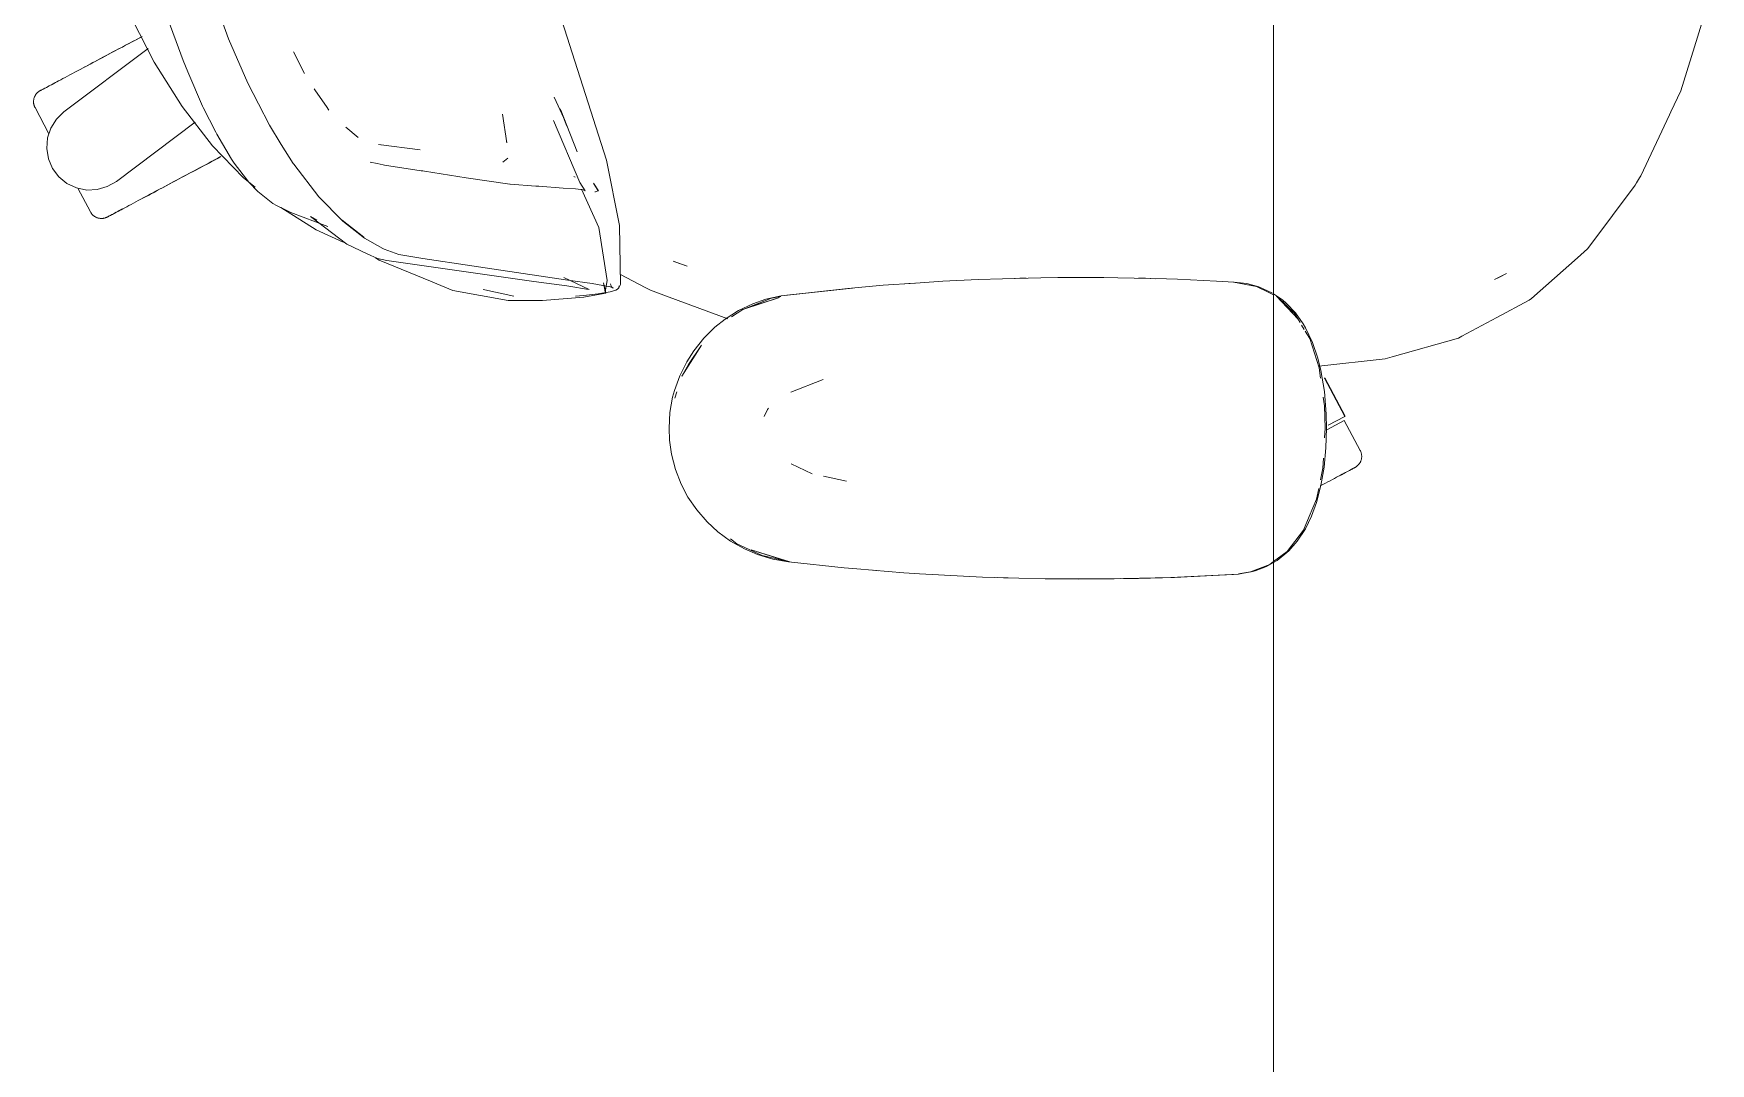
# Model space of a CAD drawing. Header units: millimetres. Extents: x 155927 to 317870, y -36033 to 97293.
# Drawn here: x 222641 to 223180, y 9960 to 10291 of the extents above; entities that cross this region are included whole.
import ezdxf

# ---------------------------------------------------------------- set-up
doc = ezdxf.new("R2010")
doc.units = ezdxf.units.MM
doc.header["$MEASUREMENT"] = 0
doc.layers.add('G-IMPT', color=8, linetype='CONTINUOUS', lineweight=9)
doc.layers.add('I-FURN', color=8, linetype='CONTINUOUS', lineweight=9)

msp = doc.modelspace()

# ---------------------------------------------------------------- linework, layer by layer
at = {"layer": 'G-IMPT'}
for p, q in [((222697.96, 10303.97), (222703.42, 10289.09)), ((223175.57, 10289.64), (223179.76, 10303.25)), ((222683.19, 10297.19), (222688.8, 10282.12)), ((222808.86, 10300.28), (222824.85, 10250.04)), ((222672.39, 10295.39), (222679.48, 10281.62)), ((222703.42, 10289.09), (222709.6, 10274.86)), ((223170.25, 10272.37), (223175.57, 10289.64)), ((222679.48, 10281.62), (222688.45, 10267.32)), ((222690.27, 10278.44), (222688.8, 10282.12)), ((222727.83, 10277.89), (222724.29, 10284.86)), ((222695.05, 10267.48), (222690.27, 10278.44)), ((222712.99, 10268.14), (222709.6, 10274.86)), ((222731.36, 10272.41), (222730.96, 10272.99)), ((222734.85, 10267.28), (222731.36, 10272.41)), ((222811.14, 10263.6), (222808.1, 10270.32)), ((223170.25, 10272.37), (223167.06, 10265.61)), ((222688.45, 10267.32), (222698.26, 10254.72)), ((222695.05, 10267.48), (222695.27, 10267.04)), ((222699.27, 10259.03), (222695.27, 10267.04)), ((222712.99, 10268.14), (222716.56, 10261.34)), ((222734.85, 10267.28), (222735.6, 10266.18)), ((222792.81, 10255.69), (222791.42, 10264.86)), ((222812.17, 10261.02), (222809.97, 10266.57)), ((222812.17, 10261.22), (222810.15, 10266.12)), ((222810.15, 10266.12), (222812.17, 10261.02)), ((223157.36, 10245.05), (223166.62, 10264.69)), ((223166.62, 10264.69), (223167.06, 10265.61)), ((222699.27, 10259.03), (222699.57, 10258.43)), ((222699.57, 10258.43), (222704.31, 10250.43)), ((222720.33, 10255.12), (222716.56, 10261.34)), ((222741.13, 10260.65), (222745.03, 10257.31)), ((222816.31, 10242.88), (222807.87, 10262.86)), ((222812.17, 10261.22), (222815.42, 10252.76)), ((222708.21, 10244.43), (222698.26, 10254.72)), ((222720.33, 10255.12), (222724.21, 10249.02)), ((222764.98, 10253.37), (222751.62, 10255.15)), ((222751.62, 10255.15), (222752.1, 10255)), ((222792.81, 10255.69), (222792.77, 10256.04)), ((222705.17, 10249.14), (222704.31, 10250.43)), ((222709.89, 10243.01), (222705.17, 10249.14)), ((222724.21, 10249.02), (222724.38, 10248.76)), ((222732.4, 10238.33), (222724.38, 10248.76)), ((222748.94, 10249.44), (222751.11, 10248.98)), ((222751.11, 10248.98), (222753.09, 10248.56)), ((222753.56, 10248.49), (222753.09, 10248.56)), ((222765.28, 10246.69), (222753.56, 10248.49)), ((222793.17, 10250.75), (222791.53, 10249.47)), ((222829.04, 10229.08), (222824.85, 10250.04)), ((222708.21, 10244.43), (222711.89, 10241.43)), ((222712.78, 10239.98), (222709.89, 10243.01)), ((222765.28, 10246.69), (222765.89, 10246.59)), ((222766.4, 10246.51), (222765.89, 10246.59)), ((222779.76, 10244.4), (222766.4, 10246.51)), ((222779.76, 10244.4), (222793.83, 10242.37)), ((222793.91, 10242.36), (222793.83, 10242.37)), ((222793.91, 10242.36), (222802.15, 10241.74)), ((222814.85, 10244.6), (222814.42, 10244.87)), ((222818.07, 10240.21), (222816.31, 10242.88)), ((222822.27, 10240.21), (222820.68, 10242.67)), ((222820.68, 10242.67), (222822.21, 10240.19)), ((222822.21, 10240.19), (222820.72, 10242.66)), ((223155.53, 10241.99), (223155.99, 10242.76)), ((223155.99, 10242.76), (223156.93, 10244.34)), ((223157.36, 10245.05), (223156.93, 10244.34)), ((222717.64, 10236.12), (222712.78, 10239.98)), ((222732.4, 10238.33), (222740.13, 10230.42)), ((222802.15, 10241.74), (222803.14, 10241.67)), ((222803.14, 10241.67), (222810.99, 10241.1)), ((222810.99, 10241.1), (222814.87, 10240.81)), ((222814.95, 10240.8), (222814.87, 10240.81)), ((222814.95, 10240.8), (222817.33, 10240.51)), ((222822.41, 10228.38), (222816.8, 10240.73)), ((222817.34, 10240.5), (222817.33, 10240.51)), ((222817.34, 10240.5), (222818.07, 10240.21)), ((222821.17, 10239.89), (222821.33, 10239.91)), ((222821.33, 10239.91), (222822.21, 10240.19)), ((222822.27, 10240.21), (222822.21, 10240.19)), ((223155.53, 10241.99), (223140.96, 10222.49)), ((222717.64, 10236.12), (222718.78, 10235.51)), ((222718.78, 10235.51), (222721.22, 10234.33)), ((222731.58, 10227.69), (222720.14, 10234.81)), ((222721.22, 10234.33), (222723.45, 10233.26)), ((222735.35, 10228.75), (222723.45, 10233.26)), ((222729.7, 10231.98), (222731.73, 10230.82)), ((222729.7, 10231.98), (222741.4, 10223.04)), ((222740.21, 10223.71), (222731.58, 10227.69)), ((222739.93, 10230.73), (222746.87, 10225.33)), ((222739.93, 10230.73), (222743.5, 10227.92)), ((222747.1, 10225.01), (222740.13, 10230.42)), ((222746.87, 10225.33), (222743.5, 10227.92)), ((222822.41, 10228.38), (222825.13, 10211.34)), ((222829.04, 10229.08), (222829.43, 10210.1)), ((222747.92, 10220), (222741.4, 10223.04)), ((222747.1, 10225.01), (222752.93, 10221.72)), ((222752.93, 10221.72), (222753.36, 10221.5)), ((222758.15, 10219.75), (222753.36, 10221.5)), ((223136.98, 10218.65), (223140.24, 10221.52)), ((223140.96, 10222.49), (223140.24, 10221.52)), ((222747.92, 10220), (222751.29, 10218.43)), ((222750.67, 10218.72), (222751.84, 10217.95)), ((222754.28, 10217.79), (222751.29, 10218.43)), ((222751.84, 10217.95), (222768.3, 10211.15)), ((222801.5, 10211.11), (222754.28, 10217.79)), ((222758.15, 10219.75), (222765.82, 10218.45)), ((222781.58, 10216.06), (222765.82, 10218.45)), ((222812.46, 10211.5), (222781.58, 10216.06)), ((222846.3, 10217.62), (222850.76, 10215.99)), ((222846.3, 10217.62), (222846.88, 10217.37)), ((222850.76, 10215.99), (222846.88, 10217.37)), ((223136.98, 10218.65), (223122.19, 10205.64)), ((222768.3, 10211.15), (222771.66, 10209.76)), ((222801.5, 10211.11), (222812.16, 10209.67)), ((222819.34, 10208.48), (222811.21, 10212.34)), ((222820.31, 10210.39), (222812.46, 10211.5)), ((222826.58, 10209.28), (222820.31, 10210.39)), ((222823.95, 10210.62), (222824.44, 10207.76)), ((222823.95, 10210.62), (222824.68, 10207.34)), ((222824.44, 10207.76), (222825.13, 10211.34)), ((222826.16, 10210.33), (222826.23, 10209.83)), ((222829.43, 10210.1), (222828.82, 10209.06)), ((222829.36, 10213.29), (222837.26, 10209.14)), ((222924.16, 10210.56), (222913.87, 10209.83)), ((222922.12, 10210.42), (222920.7, 10210.29)), ((222922.12, 10210.42), (222924.02, 10210.51)), ((222924.16, 10210.56), (222933.03, 10211.12)), ((222944.34, 10211.66), (222933.03, 10211.12)), ((222944.34, 10211.66), (222952.22, 10211.95)), ((222964.52, 10212.24), (222952.22, 10211.95)), ((222956.09, 10212.03), (222957.75, 10212.11)), ((222957.75, 10212.11), (222959.83, 10212.11)), ((222964.52, 10212.24), (222969.99, 10212.32)), ((222984.71, 10212.32), (222969.99, 10212.32)), ((222989.22, 10212.27), (222984.71, 10212.32)), ((222989.22, 10212.27), (223004.89, 10211.89)), ((222995.95, 10212.1), (222998.16, 10212.1)), ((223001.49, 10211.95), (222998.16, 10212.1)), ((223004.89, 10211.89), (223008.43, 10211.77)), ((223020.99, 10211.15), (223008.43, 10211.77)), ((223020.99, 10211.15), (223026.66, 10210.87)), ((223033.78, 10209.5), (223026.43, 10210.87)), ((223026.66, 10210.87), (223030.67, 10210.37)), ((223030.67, 10210.37), (223034.62, 10209.31)), ((223114.23, 10213.66), (223110.34, 10211.7)), ((223111.93, 10212.48), (223110.34, 10211.7)), ((223114.23, 10213.66), (223111.93, 10212.48)), ((222775.52, 10208.17), (222771.66, 10209.76)), ((222793.22, 10204.93), (222775.52, 10208.17)), ((222785.77, 10208.38), (222785.2, 10208.54)), ((222795.08, 10206.34), (222785.77, 10208.38)), ((222793.22, 10204.93), (222800.18, 10204.9)), ((222800.18, 10204.9), (222804.35, 10204.9)), ((222808.31, 10205.24), (222804.35, 10204.9)), ((222817.63, 10206.05), (222808.31, 10205.24)), ((222813.46, 10209.46), (222812.16, 10209.67)), ((222813.46, 10209.46), (222818.48, 10208.63)), ((222817.47, 10206.57), (222814.87, 10206.35)), ((222822.15, 10207.08), (222817.47, 10206.57)), ((222817.63, 10206.05), (222818.1, 10206.09)), ((222818.1, 10206.09), (222822.35, 10206.9)), ((222819.34, 10208.48), (222818.48, 10208.63)), ((222822.77, 10207.16), (222822.15, 10207.08)), ((222822.35, 10206.9), (222824.68, 10207.34)), ((222822.77, 10207.16), (222826.04, 10207.7)), ((222825.96, 10209.45), (222826.58, 10209.28)), ((222825.96, 10209.45), (222827.06, 10208.89)), ((222827.91, 10208.25), (222826.04, 10207.7)), ((222826.55, 10209.29), (222826.23, 10209.83)), ((222826.55, 10209.29), (222827.06, 10208.89)), ((222827.91, 10208.25), (222828.45, 10208.57)), ((222828.45, 10208.57), (222828.82, 10209.06)), ((222828.95, 10209.68), (222828.82, 10209.06)), ((222828.82, 10209.06), (222828.84, 10209.14)), ((222828.95, 10209.68), (222828.84, 10209.14)), ((222837.26, 10209.14), (222839.02, 10208.22)), ((222844.99, 10206.03), (222839.02, 10208.22)), ((222863.93, 10199.09), (222844.99, 10206.03)), ((222868.69, 10202.09), (222880.54, 10205.91)), ((222877.91, 10205.7), (222868.69, 10202.09)), ((222871.39, 10202.99), (222880.54, 10205.91)), ((222871.95, 10203.89), (222876.08, 10205.33)), ((222881.04, 10206.49), (222876.08, 10205.33)), ((222880.96, 10206.27), (222877.91, 10205.7)), ((222881.04, 10206.49), (222903.99, 10208.95)), ((222881.04, 10206.49), (222902.48, 10208.84)), ((222881.04, 10206.49), (222883.86, 10206.82)), ((222903.99, 10208.95), (222883.86, 10206.82)), ((222902.48, 10208.84), (222913.87, 10209.83)), ((223038.04, 10207.4), (223033.78, 10209.5)), ((223038.95, 10207.32), (223034.62, 10209.31)), ((223038.04, 10207.4), (223039.31, 10206.77)), ((223039.31, 10207.07), (223042.17, 10205.12)), ((223040.28, 10206.3), (223042.69, 10204.06)), ((223047.18, 10198.9), (223040.28, 10206.3)), ((223045.98, 10200.99), (223040.28, 10206.3)), ((223043.49, 10203.98), (223042.17, 10205.12)), ((223111.09, 10199.47), (223121.53, 10205.05)), ((223122.19, 10205.64), (223121.53, 10205.05)), ((222867.36, 10201.7), (222863.04, 10198.97)), ((222868.69, 10202.09), (222865.11, 10199.67)), ((222867.36, 10201.7), (222871.95, 10203.89)), ((222868.69, 10202.09), (222871.39, 10202.99)), ((223045.77, 10200.53), (223042.69, 10204.06)), ((223043.49, 10203.98), (223046.35, 10200.94)), ((223047.18, 10198.9), (223045.9, 10200.37)), ((223047.87, 10197.84), (223045.98, 10200.99)), ((223046.35, 10200.94), (223048.8, 10197.48)), ((223099.86, 10193.46), (223111.09, 10199.47)), ((222856.13, 10192.79), (222859.73, 10196.34)), ((222859.73, 10196.34), (222863.04, 10198.97)), ((223049.2, 10195.61), (223048.34, 10197.05)), ((223049.6, 10196.11), (223048.8, 10197.48)), ((223050.95, 10192.69), (223049.48, 10195.14)), ((223051.81, 10191.47), (223049.6, 10196.11)), ((222849.08, 10180.67), (222855.4, 10190.62)), ((222850.67, 10185.27), (222852.94, 10188.82)), ((222851.24, 10184.34), (222855.4, 10190.62)), ((222856.13, 10192.79), (222852.94, 10188.82)), ((223053.98, 10183.3), (223050.95, 10192.69)), ((223053.55, 10186.38), (223051.81, 10191.47)), ((223077.4, 10186.85), (223098.74, 10192.86)), ((223098.74, 10192.86), (223099.86, 10193.46)), ((222848.43, 10180.76), (222850.67, 10185.27)), ((222849.08, 10180.67), (222851.24, 10184.34)), ((223053.55, 10186.38), (223054.53, 10182.46)), ((223053.86, 10183.8), (223075.14, 10186.22)), ((223054.44, 10180.01), (223053.98, 10183.3)), ((223077.4, 10186.85), (223075.14, 10186.22)), ((222848.43, 10180.76), (222846.72, 10175.99)), ((222894.56, 10179.59), (222884.13, 10175.45)), ((223054.53, 10182.46), (223055.65, 10175.69)), ((222845.28, 10168.91), (222846.15, 10173.86)), ((222846.15, 10173.86), (222846.72, 10175.99)), ((222847.52, 10175.55), (222846.9, 10173.52)), ((223055.7, 10171.04), (223055.31, 10173.82)), ((223056.22, 10168.38), (223055.65, 10175.69)), ((222844.98, 10163.87), (222845.28, 10168.91)), ((222875.59, 10167.7), (222876.61, 10169.92)), ((222876.61, 10169.92), (222876.91, 10170.37)), ((223055.7, 10171.04), (223055.93, 10163.87)), ((223056.22, 10168.38), (223056.31, 10163.87)), ((222844.98, 10163.87), (222845.15, 10160.02)), ((223055.74, 10160.76), (223055.93, 10163.87)), ((223056.31, 10163.87), (223056.13, 10157.53)), ((222845.8, 10155.51), (222845.15, 10160.02)), ((223055.56, 10151.38), (223056.13, 10157.53)), ((222845.8, 10155.51), (222847.06, 10150.64)), ((222848.89, 10145.93), (222847.06, 10150.64)), ((222884.23, 10152.49), (222891.01, 10149.23)), ((223054.38, 10147.3), (223055.15, 10151.05)), ((223055.56, 10151.38), (223054.56, 10145.45)), ((223055.15, 10151.05), (223055.35, 10154.25)), ((222851.08, 10141.77), (222848.89, 10145.93)), ((222902.06, 10146.89), (222894.62, 10148.46)), ((223053.13, 10139.97), (223054.56, 10145.45)), ((222851.08, 10141.77), (222853.91, 10137.6)), ((223053.11, 10141.09), (223050.78, 10135.46)), ((223053.13, 10139.97), (223051.55, 10135.64)), ((223053.11, 10141.09), (223053.82, 10144.55)), ((222853.91, 10137.6), (222857.24, 10133.77)), ((223048.94, 10131.07), (223050.78, 10135.46)), ((223049.56, 10131.56), (223051.55, 10135.64)), ((222860.67, 10130.6), (222857.24, 10133.77)), ((222860.67, 10130.6), (222864.76, 10127.61)), ((223043.72, 10124.28), (223048.94, 10131.07)), ((223049.56, 10131.56), (223046.91, 10127.52)), ((222864.71, 10128.3), (222866.82, 10126.7)), ((222869.2, 10125.09), (222864.76, 10127.61)), ((222874.89, 10122.96), (222866.82, 10126.7)), ((222869.2, 10125.09), (222873.44, 10123.28)), ((222883.86, 10120.92), (222871.39, 10124.75)), ((222871.39, 10124.75), (222880.54, 10121.84)), ((223039.31, 10121.01), (223043.72, 10124.28)), ((223040.5, 10121.4), (223044.24, 10124.48)), ((223046.91, 10127.52), (223044.24, 10124.48)), ((222873.44, 10123.28), (222878.3, 10121.82)), ((222874.89, 10122.96), (222883.29, 10121.05)), ((222883.34, 10120.92), (222878.3, 10121.82)), ((222883.86, 10120.92), (222880.54, 10121.84)), ((222901.27, 10119.02), (222883.34, 10120.92)), ((222905.4, 10118.67), (222901.27, 10119.02)), ((222920.46, 10117.42), (222905.4, 10118.67)), ((222912.27, 10118.07), (222910.6, 10118.24)), ((223031.9, 10117.7), (223038.1, 10120.11)), ((223037.07, 10119.44), (223033.43, 10118.05)), ((223037.07, 10119.44), (223039.31, 10120.72)), ((223038.1, 10120.11), (223039.31, 10121.01)), ((223039.31, 10120.72), (223040.5, 10121.4)), ((222920.46, 10117.42), (222925.54, 10117.1)), ((222925.54, 10117.1), (222939.68, 10116.29)), ((222945.71, 10116.03), (222939.68, 10116.29)), ((222945.71, 10116.03), (222957.47, 10115.64)), ((222950.59, 10115.89), (222952.53, 10115.78)), ((222952.53, 10115.78), (222954.03, 10115.77)), ((222965.88, 10115.48), (222957.47, 10115.64)), ((222965.88, 10115.48), (222995.9, 10115.59)), ((222965.88, 10115.48), (222986.07, 10115.43)), ((222965.88, 10115.48), (222976.68, 10115.39)), ((222995.9, 10115.59), (222976.68, 10115.39)), ((222985.58, 10115.48), (222988.11, 10115.45)), ((222986.07, 10115.43), (223007.47, 10115.94)), ((222986.07, 10115.43), (223006.26, 10115.9)), ((222986.07, 10115.43), (222995.9, 10115.59)), ((222988.11, 10115.45), (222990.02, 10115.52)), ((222995.9, 10115.59), (223007.47, 10115.94)), ((223006.26, 10115.9), (223028.04, 10116.98)), ((223006.26, 10115.9), (223026.43, 10116.87)), ((223007.47, 10115.94), (223006.26, 10115.9)), ((223007.47, 10115.94), (223028.04, 10116.98)), ((223028.04, 10116.98), (223026.43, 10116.87)), ((223028.04, 10116.98), (223029.69, 10117.24)), ((223031.9, 10117.7), (223028.06, 10117.12)), ((223032.08, 10117.68), (223029.69, 10117.24)), ((223032.08, 10117.68), (223033.43, 10118.05))]:
    msp.add_line(p, q, dxfattribs=at)
at = {"layer": 'I-FURN'}
for p, q in [((223039.31, 10986.07), (223039.31, 9386.07)), ((223039.31, 9386.07), (223039.31, 10986.07)), ((222650.48, 10265.59), (222677.55, 10285.99)), ((222667.24, 10285.39), (222666.23, 10284.85)), ((222666.7, 10285.1), (222667.7, 10285.63)), ((222668.24, 10285.92), (222667.24, 10285.39)), ((222667.7, 10285.63), (222668.71, 10286.17)), ((222669.25, 10286.45), (222668.24, 10285.92)), ((222668.71, 10286.17), (222669.71, 10286.7)), ((222670.25, 10286.99), (222669.25, 10286.45)), ((222669.71, 10286.7), (222670.71, 10287.23)), ((222671.25, 10287.52), (222670.25, 10286.99)), ((222670.71, 10287.23), (222671.71, 10287.76)), ((222672.24, 10288.05), (222671.25, 10287.52)), ((222671.71, 10287.76), (222672.7, 10288.29)), ((222673.23, 10288.57), (222672.24, 10288.05)), ((222672.7, 10288.29), (222673.68, 10288.81)), ((222674.21, 10289.09), (222673.23, 10288.57)), ((222673.68, 10288.81), (222674.66, 10289.33)), ((222675.18, 10289.61), (222674.21, 10289.09)), ((222674.66, 10289.33), (222675.62, 10289.84)), ((222657.51, 10280.21), (222656.61, 10279.73)), ((222657.02, 10279.95), (222657.93, 10280.44)), ((222658.43, 10280.7), (222657.51, 10280.21)), ((222657.93, 10280.44), (222658.86, 10280.93)), ((222659.37, 10281.2), (222658.43, 10280.7)), ((222658.86, 10280.93), (222659.81, 10281.43)), ((222660.32, 10281.71), (222659.37, 10281.2)), ((222659.81, 10281.43), (222660.77, 10281.94)), ((222661.29, 10282.22), (222660.32, 10281.71)), ((222660.77, 10281.94), (222661.73, 10282.46)), ((222662.26, 10282.74), (222661.29, 10282.22)), ((222661.73, 10282.46), (222662.71, 10282.98)), ((222663.24, 10283.26), (222662.26, 10282.74)), ((222662.71, 10282.98), (222663.7, 10283.5)), ((222664.24, 10283.79), (222663.24, 10283.26)), ((222663.7, 10283.5), (222664.69, 10284.03)), ((222665.23, 10284.32), (222664.24, 10283.79)), ((222664.69, 10284.03), (222665.69, 10284.56)), ((222666.23, 10284.85), (222665.23, 10284.32)), ((222665.69, 10284.56), (222666.7, 10285.1)), ((222646.97, 10274.61), (222646.43, 10274.32)), ((222646.67, 10274.45), (222647.23, 10274.74)), ((222647.54, 10274.91), (222646.97, 10274.61)), ((222647.23, 10274.74), (222647.81, 10275.05)), ((222648.14, 10275.23), (222647.54, 10274.91)), ((222648.77, 10275.57), (222648.14, 10275.23)), ((222649.44, 10275.92), (222648.77, 10275.57)), ((222650.13, 10276.29), (222649.44, 10275.92)), ((222650.85, 10276.67), (222650.13, 10276.29)), ((222651.6, 10277.07), (222650.85, 10276.67)), ((222652.38, 10277.48), (222651.6, 10277.07)), ((222653.18, 10277.91), (222652.38, 10277.48)), ((222654, 10278.35), (222653.18, 10277.91)), ((222654.85, 10278.8), (222654, 10278.35)), ((222655.72, 10279.26), (222654.85, 10278.8)), ((222656.61, 10279.73), (222655.72, 10279.26)), ((222640.71, 10269.14), (222640.72, 10269.3)), ((222640.72, 10269.3), (222640.74, 10269.46)), ((222640.74, 10269.46), (222640.77, 10269.62)), ((222640.77, 10269.62), (222640.8, 10269.78)), ((222640.8, 10269.78), (222640.84, 10269.93)), ((222640.84, 10269.93), (222640.89, 10270.09)), ((222640.89, 10270.09), (222640.94, 10270.24)), ((222640.94, 10270.24), (222641, 10270.39)), ((222641, 10270.39), (222641.07, 10270.54)), ((222641.07, 10270.54), (222641.14, 10270.68)), ((222641.14, 10270.68), (222641.21, 10270.82)), ((222641.21, 10270.82), (222641.29, 10270.96)), ((222641.29, 10270.96), (222641.38, 10271.1)), ((222641.38, 10271.1), (222641.47, 10271.23)), ((222641.47, 10271.23), (222641.57, 10271.36)), ((222641.57, 10271.36), (222641.67, 10271.48)), ((222641.67, 10271.48), (222641.78, 10271.6)), ((222641.78, 10271.6), (222641.89, 10271.72)), ((222641.89, 10271.72), (222642.01, 10271.83)), ((222642.01, 10271.83), (222642.13, 10271.94)), ((222642.13, 10271.94), (222642.26, 10272.04)), ((222642.26, 10272.04), (222642.39, 10272.13)), ((222642.39, 10272.13), (222642.52, 10272.22)), ((222642.52, 10272.22), (222642.66, 10272.31)), ((222642.66, 10272.31), (222642.8, 10272.39)), ((222642.8, 10272.39), (222642.84, 10272.41)), ((222642.88, 10272.44), (222642.84, 10272.41)), ((222642.84, 10272.41), (222642.86, 10272.42)), ((222642.84, 10272.41), (222642.84, 10272.41)), ((222642.86, 10272.42), (222642.92, 10272.45)), ((222642.96, 10272.48), (222642.88, 10272.44)), ((222642.92, 10272.45), (222643.02, 10272.51)), ((222643.09, 10272.54), (222642.96, 10272.48)), ((222643.02, 10272.51), (222643.16, 10272.58)), ((222643.25, 10272.63), (222643.09, 10272.54)), ((222643.16, 10272.58), (222643.34, 10272.68)), ((222643.45, 10272.74), (222643.25, 10272.63)), ((222643.34, 10272.68), (222643.56, 10272.79)), ((222643.69, 10272.86), (222643.45, 10272.74)), ((222643.56, 10272.79), (222643.81, 10272.93)), ((222643.97, 10273.01), (222643.69, 10272.86)), ((222643.81, 10272.93), (222644.11, 10273.09)), ((222644.29, 10273.18), (222643.97, 10273.01)), ((222644.11, 10273.09), (222644.45, 10273.27)), ((222644.64, 10273.37), (222644.29, 10273.18)), ((222644.45, 10273.27), (222644.82, 10273.46)), ((222645.04, 10273.58), (222644.64, 10273.37)), ((222644.82, 10273.46), (222645.23, 10273.68)), ((222645.47, 10273.81), (222645.04, 10273.58)), ((222645.23, 10273.68), (222645.68, 10273.92)), ((222645.93, 10274.06), (222645.47, 10273.81)), ((222645.68, 10273.92), (222646.16, 10274.18)), ((222646.43, 10274.32), (222645.93, 10274.06)), ((222646.16, 10274.18), (222646.67, 10274.45)), ((222640.7, 10268.98), (222640.71, 10269.14)), ((222640.7, 10268.82), (222640.7, 10268.98)), ((222640.7, 10268.66), (222640.7, 10268.82)), ((222640.71, 10268.49), (222640.7, 10268.66)), ((222640.73, 10268.33), (222640.71, 10268.49)), ((222640.75, 10268.17), (222640.73, 10268.33)), ((222640.78, 10268.02), (222640.75, 10268.17)), ((222640.82, 10267.86), (222640.78, 10268.02)), ((222640.86, 10267.7), (222640.82, 10267.86)), ((222640.91, 10267.55), (222640.86, 10267.7)), ((222640.97, 10267.4), (222640.91, 10267.55)), ((222641.03, 10267.25), (222640.97, 10267.4)), ((222641.1, 10267.1), (222641.03, 10267.25)), ((222641.17, 10266.96), (222641.1, 10267.1)), ((222641.17, 10266.96), (222645.64, 10258.55)), ((222648.05, 10263.25), (222650.48, 10265.59)), ((222645.19, 10257.2), (222646.25, 10260.4)), ((222646.25, 10260.4), (222648.05, 10263.25)), ((222692.64, 10262.32), (222667.33, 10243.24)), ((222644.92, 10253.83), (222645.19, 10257.2)), ((222645.47, 10250.5), (222644.92, 10253.83)), ((222646.8, 10247.4), (222645.47, 10250.5)), ((222693.3, 10247.15), (222694.3, 10247.67)), ((222694.83, 10247.96), (222693.84, 10247.43)), ((222694.3, 10247.67), (222695.28, 10248.2)), ((222695.81, 10248.48), (222694.83, 10247.96)), ((222695.28, 10248.2), (222696.25, 10248.71)), ((222696.78, 10248.99), (222695.81, 10248.48)), ((222696.25, 10248.71), (222697.22, 10249.23)), ((222697.73, 10249.5), (222696.78, 10248.99)), ((222697.22, 10249.23), (222698.17, 10249.73)), ((222698.68, 10250), (222697.73, 10249.5)), ((222698.17, 10249.73), (222699.11, 10250.23)), ((222699.61, 10250.5), (222698.68, 10250)), ((222699.11, 10250.23), (222700.03, 10250.72)), ((222700.52, 10250.98), (222699.61, 10250.5)), ((222700.03, 10250.72), (222700.93, 10251.2)), ((222648.83, 10244.71), (222646.8, 10247.4)), ((222651.44, 10242.58), (222648.83, 10244.71)), ((222654.49, 10241.14), (222651.44, 10242.58)), ((222667.33, 10243.24), (222664.41, 10241.55)), ((222683.33, 10241.84), (222684.31, 10242.36)), ((222684.84, 10242.65), (222683.86, 10242.12)), ((222684.31, 10242.36), (222685.3, 10242.89)), ((222685.83, 10243.17), (222684.84, 10242.65)), ((222685.3, 10242.89), (222686.29, 10243.42)), ((222686.83, 10243.7), (222685.83, 10243.17)), ((222686.29, 10243.42), (222687.29, 10243.95)), ((222687.83, 10244.24), (222686.83, 10243.7)), ((222687.29, 10243.95), (222688.29, 10244.48)), ((222688.83, 10244.77), (222687.83, 10244.24)), ((222688.29, 10244.48), (222689.3, 10245.02)), ((222689.84, 10245.3), (222688.83, 10244.77)), ((222689.3, 10245.02), (222690.3, 10245.55)), ((222690.84, 10245.84), (222689.84, 10245.3)), ((222690.3, 10245.55), (222691.31, 10246.08)), ((222691.85, 10246.37), (222690.84, 10245.84)), ((222691.31, 10246.08), (222692.31, 10246.62)), ((222692.85, 10246.9), (222691.85, 10246.37)), ((222692.31, 10246.62), (222693.3, 10247.15)), ((222693.84, 10247.43), (222692.85, 10246.9)), ((222657.8, 10240.47), (222654.49, 10241.14)), ((222654.95, 10241.04), (222658.98, 10233.46)), ((222661.17, 10240.61), (222657.8, 10240.47)), ((222664.41, 10241.55), (222661.17, 10240.61)), ((222673.55, 10236.64), (222674.34, 10237.06)), ((222674.34, 10237.06), (222675.15, 10237.49)), ((222675.15, 10237.49), (222675.99, 10237.94)), ((222676.45, 10238.18), (222675.6, 10237.73)), ((222675.99, 10237.94), (222676.84, 10238.39)), ((222677.31, 10238.64), (222676.45, 10238.18)), ((222676.84, 10238.39), (222677.72, 10238.86)), ((222678.2, 10239.12), (222677.31, 10238.64)), ((222677.72, 10238.86), (222678.62, 10239.34)), ((222679.11, 10239.6), (222678.2, 10239.12)), ((222678.62, 10239.34), (222679.53, 10239.82)), ((222680.03, 10240.09), (222679.11, 10239.6)), ((222679.53, 10239.82), (222680.46, 10240.32)), ((222680.97, 10240.59), (222680.03, 10240.09)), ((222680.46, 10240.32), (222681.4, 10240.82)), ((222681.92, 10241.09), (222680.97, 10240.59)), ((222681.4, 10240.82), (222682.36, 10241.33)), ((222682.88, 10241.61), (222681.92, 10241.09)), ((222682.36, 10241.33), (222683.33, 10241.84)), ((222683.86, 10242.12), (222682.88, 10241.61)), ((222659, 10233.42), (222658.98, 10233.46)), ((222659.08, 10233.28), (222659, 10233.42)), ((222659.17, 10233.15), (222659.08, 10233.28)), ((222659.26, 10233.01), (222659.17, 10233.15)), ((222659.35, 10232.88), (222659.26, 10233.01)), ((222659.45, 10232.76), (222659.35, 10232.88)), ((222659.56, 10232.64), (222659.45, 10232.76)), ((222659.67, 10232.52), (222659.56, 10232.64)), ((222659.79, 10232.41), (222659.67, 10232.52)), ((222659.91, 10232.3), (222659.79, 10232.41)), ((222660.03, 10232.2), (222659.91, 10232.3)), ((222660.16, 10232.1), (222660.03, 10232.2)), ((222660.29, 10232.01), (222660.16, 10232.1)), ((222660.43, 10231.92), (222660.29, 10232.01)), ((222660.57, 10231.84), (222660.43, 10231.92)), ((222660.71, 10231.76), (222660.57, 10231.84)), ((222660.85, 10231.69), (222660.71, 10231.76)), ((222661, 10231.63), (222660.85, 10231.69)), ((222661.15, 10231.57), (222661, 10231.63)), ((222661.3, 10231.52), (222661.15, 10231.57)), ((222661.46, 10231.47), (222661.3, 10231.52)), ((222661.61, 10231.43), (222661.46, 10231.47)), ((222661.77, 10231.4), (222661.61, 10231.43)), ((222663.53, 10231.45), (222663.37, 10231.41)), ((222663.69, 10231.49), (222663.53, 10231.45)), ((222663.84, 10231.54), (222663.69, 10231.49)), ((222663.99, 10231.59), (222663.84, 10231.54)), ((222664.14, 10231.65), (222663.99, 10231.59)), ((222664.29, 10231.72), (222664.14, 10231.65)), ((222664.43, 10231.79), (222664.29, 10231.72)), ((222664.44, 10231.8), (222664.43, 10231.79)), ((222664.43, 10231.79), (222664.45, 10231.8)), ((222664.48, 10231.82), (222664.44, 10231.8)), ((222664.45, 10231.8), (222664.51, 10231.84)), ((222664.56, 10231.86), (222664.48, 10231.82)), ((222664.51, 10231.84), (222664.61, 10231.89)), ((222664.68, 10231.93), (222664.56, 10231.86)), ((222664.61, 10231.89), (222664.75, 10231.96)), ((222664.84, 10232.01), (222664.68, 10231.93)), ((222664.75, 10231.96), (222664.93, 10232.06)), ((222665.05, 10232.12), (222664.84, 10232.01)), ((222664.93, 10232.06), (222665.15, 10232.18)), ((222665.29, 10232.25), (222665.05, 10232.12)), ((222665.15, 10232.18), (222665.41, 10232.31)), ((222665.57, 10232.4), (222665.29, 10232.25)), ((222665.41, 10232.31), (222665.71, 10232.47)), ((222665.88, 10232.57), (222665.57, 10232.4)), ((222665.71, 10232.47), (222666.04, 10232.65)), ((222666.24, 10232.76), (222665.88, 10232.57)), ((222666.04, 10232.65), (222666.42, 10232.85)), ((222666.63, 10232.96), (222666.24, 10232.76)), ((222666.42, 10232.85), (222666.83, 10233.07)), ((222667.06, 10233.19), (222666.63, 10232.96)), ((222666.83, 10233.07), (222667.27, 10233.3)), ((222667.53, 10233.44), (222667.06, 10233.19)), ((222667.27, 10233.3), (222667.75, 10233.56)), ((222668.03, 10233.71), (222667.53, 10233.44)), ((222667.75, 10233.56), (222668.27, 10233.84)), ((222668.56, 10233.99), (222668.03, 10233.71)), ((222668.27, 10233.84), (222668.82, 10234.13)), ((222669.13, 10234.29), (222668.56, 10233.99)), ((222668.82, 10234.13), (222669.41, 10234.44)), ((222669.41, 10234.44), (222670.02, 10234.77)), ((222670.02, 10234.77), (222670.67, 10235.11)), ((222670.67, 10235.11), (222671.35, 10235.47)), ((222671.35, 10235.47), (222672.05, 10235.85)), ((222672.05, 10235.85), (222672.79, 10236.24)), ((222672.79, 10236.24), (222673.55, 10236.64)), ((222661.93, 10231.37), (222661.77, 10231.4)), ((222662.09, 10231.35), (222661.93, 10231.37)), ((222662.25, 10231.33), (222662.09, 10231.35)), ((222662.41, 10231.32), (222662.25, 10231.33)), ((222662.57, 10231.32), (222662.41, 10231.32)), ((222662.73, 10231.33), (222662.57, 10231.32)), ((222662.9, 10231.34), (222662.73, 10231.33)), ((222663.06, 10231.36), (222662.9, 10231.34)), ((222663.22, 10231.38), (222663.06, 10231.36)), ((222663.37, 10231.41), (222663.22, 10231.38)), ((223055.54, 10179.95), (223055.64, 10180)), ((223055.64, 10180), (223062.21, 10167.64)), ((223062.38, 10167.73), (223055.81, 10180.09)), ((223062.21, 10167.64), (223056.92, 10164.83)), ((223062.03, 10166.41), (223056.4, 10163.42)), ((223067.18, 10156.72), (223062.03, 10166.41)), ((223067.18, 10156.72), (223067.25, 10156.58)), ((223067.25, 10156.58), (223067.32, 10156.43)), ((223067.32, 10156.43), (223067.38, 10156.28)), ((223067.38, 10156.28), (223067.43, 10156.13)), ((223067.43, 10156.13), (223067.48, 10155.98)), ((223067.48, 10155.98), (223067.53, 10155.82)), ((223064.24, 10150.59), (223063.9, 10150.42)), ((223064.06, 10150.5), (223064.38, 10150.67)), ((223064.53, 10150.75), (223064.24, 10150.59)), ((223064.38, 10150.67), (223064.66, 10150.82)), ((223064.79, 10150.89), (223064.53, 10150.75)), ((223064.66, 10150.82), (223064.9, 10150.95)), ((223065.01, 10151.01), (223064.79, 10150.89)), ((223064.9, 10150.95), (223065.1, 10151.05)), ((223065.19, 10151.1), (223065.01, 10151.01)), ((223065.1, 10151.05), (223065.26, 10151.14)), ((223065.33, 10151.18), (223065.19, 10151.1)), ((223065.26, 10151.14), (223065.38, 10151.2)), ((223065.43, 10151.23), (223065.33, 10151.18)), ((223065.38, 10151.2), (223065.46, 10151.25)), ((223065.49, 10151.26), (223065.43, 10151.23)), ((223065.46, 10151.25), (223065.51, 10151.27)), ((223065.51, 10151.27), (223065.49, 10151.26)), ((223065.55, 10151.29), (223065.51, 10151.27)), ((223065.51, 10151.27), (223065.51, 10151.27)), ((223065.69, 10151.37), (223065.55, 10151.29)), ((223065.83, 10151.46), (223065.69, 10151.37)), ((223065.96, 10151.55), (223065.83, 10151.46)), ((223066.09, 10151.65), (223065.96, 10151.55)), ((223066.21, 10151.75), (223066.09, 10151.65)), ((223066.34, 10151.85), (223066.21, 10151.75)), ((223066.45, 10151.97), (223066.34, 10151.85)), ((223066.57, 10152.08), (223066.45, 10151.97)), ((223066.67, 10152.2), (223066.57, 10152.08)), ((223066.78, 10152.32), (223066.67, 10152.2)), ((223066.87, 10152.45), (223066.78, 10152.32)), ((223066.97, 10152.59), (223066.87, 10152.45)), ((223067.05, 10152.72), (223066.97, 10152.59)), ((223067.13, 10152.86), (223067.05, 10152.72)), ((223067.21, 10153), (223067.13, 10152.86)), ((223067.28, 10153.15), (223067.21, 10153)), ((223067.35, 10153.29), (223067.28, 10153.15)), ((223067.4, 10153.44), (223067.35, 10153.29)), ((223067.46, 10153.6), (223067.4, 10153.44)), ((223067.5, 10153.75), (223067.46, 10153.6)), ((223067.54, 10153.91), (223067.5, 10153.75)), ((223067.53, 10155.82), (223067.56, 10155.67)), ((223067.58, 10154.07), (223067.54, 10153.91)), ((223067.56, 10155.67), (223067.59, 10155.51)), ((223067.6, 10154.22), (223067.58, 10154.07)), ((223067.59, 10155.51), (223067.62, 10155.35)), ((223067.63, 10154.38), (223067.6, 10154.22)), ((223067.62, 10155.35), (223067.63, 10155.19)), ((223067.63, 10155.19), (223067.65, 10155.03)), ((223067.64, 10154.54), (223067.63, 10154.38)), ((223067.65, 10154.71), (223067.64, 10154.54)), ((223067.65, 10155.03), (223067.65, 10154.87)), ((223067.65, 10154.87), (223067.65, 10154.71)), ((223054.34, 10145.33), (223055.17, 10145.77)), ((223055.17, 10145.77), (223055.97, 10146.2)), ((223055.97, 10146.2), (223056.74, 10146.61)), ((223056.74, 10146.61), (223057.49, 10147.01)), ((223057.49, 10147.01), (223058.22, 10147.39)), ((223058.22, 10147.39), (223058.91, 10147.76)), ((223058.91, 10147.76), (223059.57, 10148.12)), ((223059.57, 10148.12), (223060.21, 10148.45)), ((223060.21, 10148.45), (223060.81, 10148.77)), ((223061.12, 10148.94), (223060.54, 10148.63)), ((223060.81, 10148.77), (223061.38, 10149.08)), ((223061.67, 10149.23), (223061.12, 10148.94)), ((223061.38, 10149.08), (223061.91, 10149.36)), ((223062.19, 10149.51), (223061.67, 10149.23)), ((223061.91, 10149.36), (223062.42, 10149.63)), ((223062.67, 10149.76), (223062.19, 10149.51)), ((223062.42, 10149.63), (223062.88, 10149.87)), ((223063.12, 10150), (223062.67, 10149.76)), ((223062.88, 10149.87), (223063.31, 10150.1)), ((223063.53, 10150.22), (223063.12, 10150)), ((223063.31, 10150.1), (223063.7, 10150.31)), ((223063.9, 10150.42), (223063.53, 10150.22)), ((223063.7, 10150.31), (223064.06, 10150.5))]:
    msp.add_line(p, q, dxfattribs=at)

doc.saveas('drawing.dxf')
